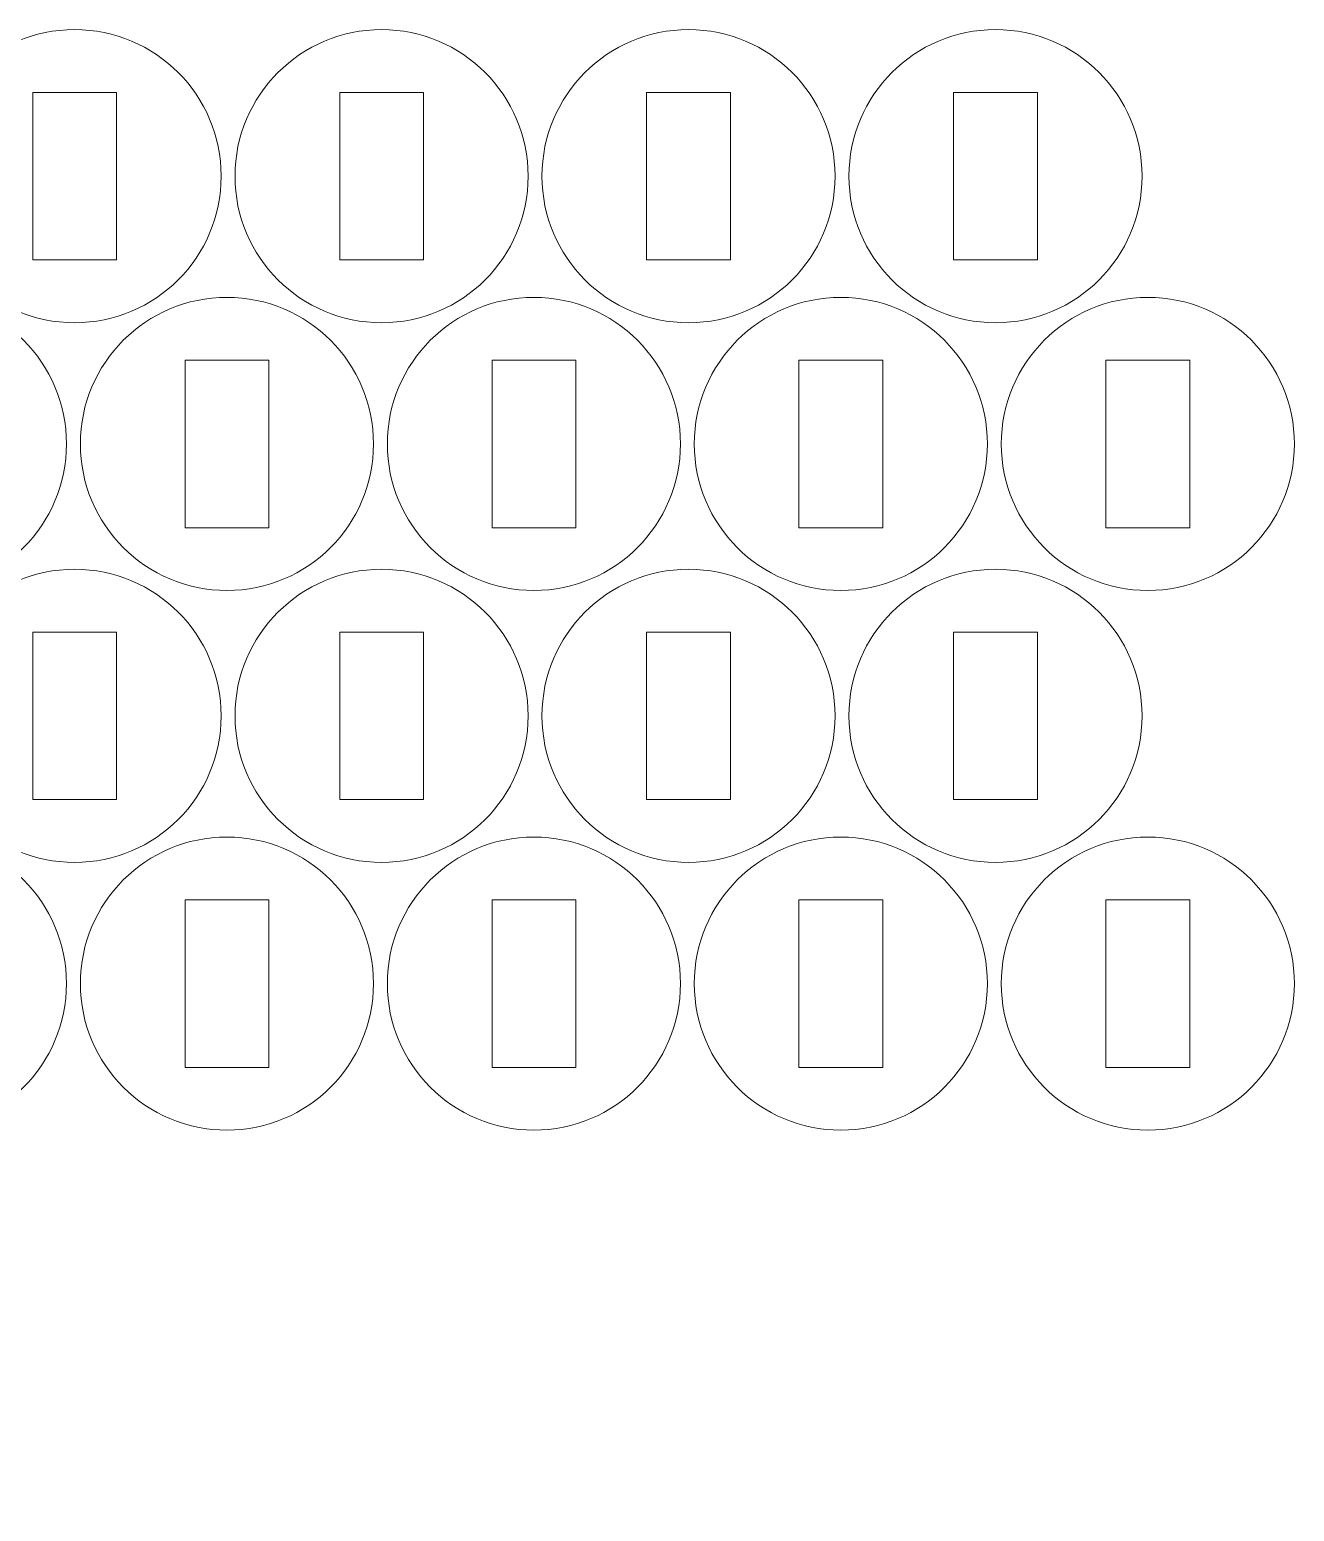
# Model space of a CAD drawing. Header units: millimetres. Extents: x -382 to 382, y -127 to 127.
# Drawn here: x 54 to 99.3, y -43.2 to 9.9 of the extents above; entities that cross this region are included whole.
import ezdxf

# ---------------------------------------------------------------- set-up
doc = ezdxf.new("R2010")
doc.units = ezdxf.units.MM
doc.header["$MEASUREMENT"] = 0
doc.layers.add('Camada 1', color=7, linetype='Continuous')

msp = doc.modelspace()

# ---------------------------------------------------------------- linework, layer by layer
at = {"layer": 'Camada 1', "lineweight": 20}
for points in [[(55.6288, 9.8925), (58.5283, 9.8925), (60.8788, 7.542), (60.8788, 4.6425), (60.8788, 4.6425), (60.8788, 1.743), (58.5283, -0.6075), (55.6288, -0.6075), (55.6288, -0.6075), (52.7293, -0.6075), (50.3788, 1.743), (50.3788, 4.6425), (50.3788, 4.6425), (50.3788, 7.542), (52.7293, 9.8925), (55.6288, 9.8925)], [(66.6257, 9.8925), (69.5252, 9.8925), (71.8757, 7.542), (71.8757, 4.6425), (71.8757, 4.6425), (71.8757, 1.743), (69.5252, -0.6075), (66.6257, -0.6075), (66.6257, -0.6075), (63.7262, -0.6075), (61.3757, 1.743), (61.3757, 4.6425), (61.3757, 4.6425), (61.3757, 7.542), (63.7262, 9.8925), (66.6257, 9.8925)], [(77.6226, 9.8925), (80.5221, 9.8925), (82.8726, 7.542), (82.8726, 4.6425), (82.8726, 4.6425), (82.8726, 1.743), (80.5221, -0.6075), (77.6226, -0.6075), (77.6226, -0.6075), (74.7231, -0.6075), (72.3726, 1.743), (72.3726, 4.6425), (72.3726, 4.6425), (72.3726, 7.542), (74.7231, 9.8925), (77.6226, 9.8925)], [(88.6195, 9.8925), (91.519, 9.8925), (93.8695, 7.542), (93.8695, 4.6425), (93.8695, 4.6425), (93.8695, 1.743), (91.519, -0.6075), (88.6195, -0.6075), (88.6195, -0.6075), (85.72, -0.6075), (83.3695, 1.743), (83.3695, 4.6425), (83.3695, 4.6425), (83.3695, 7.542), (85.72, 9.8925), (88.6195, 9.8925)], [(54.1288, 7.6425), (54.1288, 7.6425), (57.1288, 7.6425), (57.1288, 7.6425), (57.1288, 7.6425), (57.1288, 7.6425), (57.1288, 1.6425), (57.1288, 1.6425), (57.1288, 1.6425), (57.1288, 1.6425), (54.1288, 1.6425), (54.1288, 1.6425), (54.1288, 1.6425), (54.1288, 1.6425), (54.1288, 7.6425), (54.1288, 7.6425)], [(65.1257, 7.6425), (65.1257, 7.6425), (68.1257, 7.6425), (68.1257, 7.6425), (68.1257, 7.6425), (68.1257, 7.6425), (68.1257, 1.6425), (68.1257, 1.6425), (68.1257, 1.6425), (68.1257, 1.6425), (65.1257, 1.6425), (65.1257, 1.6425), (65.1257, 1.6425), (65.1257, 1.6425), (65.1257, 7.6425), (65.1257, 7.6425)], [(76.1226, 7.6425), (76.1226, 7.6425), (79.1226, 7.6425), (79.1226, 7.6425), (79.1226, 7.6425), (79.1226, 7.6425), (79.1226, 1.6425), (79.1226, 1.6425), (79.1226, 1.6425), (79.1226, 1.6425), (76.1226, 1.6425), (76.1226, 1.6425), (76.1226, 1.6425), (76.1226, 1.6425), (76.1226, 7.6425), (76.1226, 7.6425)], [(87.1195, 7.6425), (87.1195, 7.6425), (90.1195, 7.6425), (90.1195, 7.6425), (90.1195, 7.6425), (90.1195, 7.6425), (90.1195, 1.6425), (90.1195, 1.6425), (90.1195, 1.6425), (90.1195, 1.6425), (87.1195, 1.6425), (87.1195, 1.6425), (87.1195, 1.6425), (87.1195, 1.6425), (87.1195, 7.6425), (87.1195, 7.6425)], [(50.0889, 0.3013), (52.9884, 0.3013), (55.3389, -2.0492), (55.3389, -4.9487), (55.3389, -4.9487), (55.3389, -7.8482), (52.9884, -10.1987), (50.0889, -10.1987), (50.0889, -10.1987), (47.1894, -10.1987), (44.8389, -7.8482), (44.8389, -4.9487), (44.8389, -4.9487), (44.8389, -2.0492), (47.1894, 0.3013), (50.0889, 0.3013)], [(61.0858, 0.3013), (63.9853, 0.3013), (66.3358, -2.0492), (66.3358, -4.9487), (66.3358, -4.9487), (66.3358, -7.8482), (63.9853, -10.1987), (61.0858, -10.1987), (61.0858, -10.1987), (58.1863, -10.1987), (55.8358, -7.8482), (55.8358, -4.9487), (55.8358, -4.9487), (55.8358, -2.0492), (58.1863, 0.3013), (61.0858, 0.3013)], [(72.0827, 0.3013), (74.9822, 0.3013), (77.3327, -2.0492), (77.3327, -4.9487), (77.3327, -4.9487), (77.3327, -7.8482), (74.9822, -10.1987), (72.0827, -10.1987), (72.0827, -10.1987), (69.1832, -10.1987), (66.8327, -7.8482), (66.8327, -4.9487), (66.8327, -4.9487), (66.8327, -2.0492), (69.1832, 0.3013), (72.0827, 0.3013)], [(83.0796, 0.3013), (85.9791, 0.3013), (88.3296, -2.0492), (88.3296, -4.9487), (88.3296, -4.9487), (88.3296, -7.8482), (85.9791, -10.1987), (83.0796, -10.1987), (83.0796, -10.1987), (80.1801, -10.1987), (77.8296, -7.8482), (77.8296, -4.9487), (77.8296, -4.9487), (77.8296, -2.0492), (80.1801, 0.3013), (83.0796, 0.3013)], [(94.0765, 0.3013), (96.976, 0.3013), (99.3265, -2.0492), (99.3265, -4.9487), (99.3265, -4.9487), (99.3265, -7.8482), (96.976, -10.1987), (94.0765, -10.1987), (94.0765, -10.1987), (91.177, -10.1987), (88.8265, -7.8482), (88.8265, -4.9487), (88.8265, -4.9487), (88.8265, -2.0492), (91.177, 0.3013), (94.0765, 0.3013)], [(59.5858, -1.9487), (59.5858, -1.9487), (62.5858, -1.9487), (62.5858, -1.9487), (62.5858, -1.9487), (62.5858, -1.9487), (62.5858, -7.9487), (62.5858, -7.9487), (62.5858, -7.9487), (62.5858, -7.9487), (59.5858, -7.9487), (59.5858, -7.9487), (59.5858, -7.9487), (59.5858, -7.9487), (59.5858, -1.9487), (59.5858, -1.9487)], [(70.5827, -1.9487), (70.5827, -1.9487), (73.5827, -1.9487), (73.5827, -1.9487), (73.5827, -1.9487), (73.5827, -1.9487), (73.5827, -7.9487), (73.5827, -7.9487), (73.5827, -7.9487), (73.5827, -7.9487), (70.5827, -7.9487), (70.5827, -7.9487), (70.5827, -7.9487), (70.5827, -7.9487), (70.5827, -1.9487), (70.5827, -1.9487)], [(81.5796, -1.9487), (81.5796, -1.9487), (84.5796, -1.9487), (84.5796, -1.9487), (84.5796, -1.9487), (84.5796, -1.9487), (84.5796, -7.9487), (84.5796, -7.9487), (84.5796, -7.9487), (84.5796, -7.9487), (81.5796, -7.9487), (81.5796, -7.9487), (81.5796, -7.9487), (81.5796, -7.9487), (81.5796, -1.9487), (81.5796, -1.9487)], [(92.5765, -1.9487), (92.5765, -1.9487), (95.5765, -1.9487), (95.5765, -1.9487), (95.5765, -1.9487), (95.5765, -1.9487), (95.5765, -7.9487), (95.5765, -7.9487), (95.5765, -7.9487), (95.5765, -7.9487), (92.5765, -7.9487), (92.5765, -7.9487), (92.5765, -7.9487), (92.5765, -7.9487), (92.5765, -1.9487), (92.5765, -1.9487)], [(55.6288, -9.4386), (58.5283, -9.4386), (60.8788, -11.7891), (60.8788, -14.6886), (60.8788, -14.6886), (60.8788, -17.5881), (58.5283, -19.9386), (55.6288, -19.9386), (55.6288, -19.9386), (52.7293, -19.9386), (50.3788, -17.5881), (50.3788, -14.6886), (50.3788, -14.6886), (50.3788, -11.7891), (52.7293, -9.4386), (55.6288, -9.4386)], [(66.6257, -9.4386), (69.5252, -9.4386), (71.8757, -11.7891), (71.8757, -14.6886), (71.8757, -14.6886), (71.8757, -17.5881), (69.5252, -19.9386), (66.6257, -19.9386), (66.6257, -19.9386), (63.7262, -19.9386), (61.3757, -17.5881), (61.3757, -14.6886), (61.3757, -14.6886), (61.3757, -11.7891), (63.7262, -9.4386), (66.6257, -9.4386)], [(77.6226, -9.4386), (80.5221, -9.4386), (82.8726, -11.7891), (82.8726, -14.6886), (82.8726, -14.6886), (82.8726, -17.5881), (80.5221, -19.9386), (77.6226, -19.9386), (77.6226, -19.9386), (74.7231, -19.9386), (72.3726, -17.5881), (72.3726, -14.6886), (72.3726, -14.6886), (72.3726, -11.7891), (74.7231, -9.4386), (77.6226, -9.4386)], [(88.6195, -9.4386), (91.519, -9.4386), (93.8695, -11.7891), (93.8695, -14.6886), (93.8695, -14.6886), (93.8695, -17.5881), (91.519, -19.9386), (88.6195, -19.9386), (88.6195, -19.9386), (85.72, -19.9386), (83.3695, -17.5881), (83.3695, -14.6886), (83.3695, -14.6886), (83.3695, -11.7891), (85.72, -9.4386), (88.6195, -9.4386)], [(54.1288, -11.6886), (54.1288, -11.6886), (57.1288, -11.6886), (57.1288, -11.6886), (57.1288, -11.6886), (57.1288, -11.6886), (57.1288, -17.6886), (57.1288, -17.6886), (57.1288, -17.6886), (57.1288, -17.6886), (54.1288, -17.6886), (54.1288, -17.6886), (54.1288, -17.6886), (54.1288, -17.6886), (54.1288, -11.6886), (54.1288, -11.6886)], [(65.1257, -11.6886), (65.1257, -11.6886), (68.1257, -11.6886), (68.1257, -11.6886), (68.1257, -11.6886), (68.1257, -11.6886), (68.1257, -17.6886), (68.1257, -17.6886), (68.1257, -17.6886), (68.1257, -17.6886), (65.1257, -17.6886), (65.1257, -17.6886), (65.1257, -17.6886), (65.1257, -17.6886), (65.1257, -11.6886), (65.1257, -11.6886)], [(76.1226, -11.6886), (76.1226, -11.6886), (79.1226, -11.6886), (79.1226, -11.6886), (79.1226, -11.6886), (79.1226, -11.6886), (79.1226, -17.6886), (79.1226, -17.6886), (79.1226, -17.6886), (79.1226, -17.6886), (76.1226, -17.6886), (76.1226, -17.6886), (76.1226, -17.6886), (76.1226, -17.6886), (76.1226, -11.6886), (76.1226, -11.6886)], [(87.1195, -11.6886), (87.1195, -11.6886), (90.1195, -11.6886), (90.1195, -11.6886), (90.1195, -11.6886), (90.1195, -11.6886), (90.1195, -17.6886), (90.1195, -17.6886), (90.1195, -17.6886), (90.1195, -17.6886), (87.1195, -17.6886), (87.1195, -17.6886), (87.1195, -17.6886), (87.1195, -17.6886), (87.1195, -11.6886), (87.1195, -11.6886)], [(50.0889, -19.0298), (52.9884, -19.0298), (55.3389, -21.3803), (55.3389, -24.2798), (55.3389, -24.2798), (55.3389, -27.1793), (52.9884, -29.5298), (50.0889, -29.5298), (50.0889, -29.5298), (47.1894, -29.5298), (44.8389, -27.1793), (44.8389, -24.2798), (44.8389, -24.2798), (44.8389, -21.3803), (47.1894, -19.0298), (50.0889, -19.0298)], [(61.0858, -19.0298), (63.9853, -19.0298), (66.3358, -21.3803), (66.3358, -24.2798), (66.3358, -24.2798), (66.3358, -27.1793), (63.9853, -29.5298), (61.0858, -29.5298), (61.0858, -29.5298), (58.1863, -29.5298), (55.8358, -27.1793), (55.8358, -24.2798), (55.8358, -24.2798), (55.8358, -21.3803), (58.1863, -19.0298), (61.0858, -19.0298)], [(72.0827, -19.0298), (74.9822, -19.0298), (77.3327, -21.3803), (77.3327, -24.2798), (77.3327, -24.2798), (77.3327, -27.1793), (74.9822, -29.5298), (72.0827, -29.5298), (72.0827, -29.5298), (69.1832, -29.5298), (66.8327, -27.1793), (66.8327, -24.2798), (66.8327, -24.2798), (66.8327, -21.3803), (69.1832, -19.0298), (72.0827, -19.0298)], [(83.0796, -19.0298), (85.9791, -19.0298), (88.3296, -21.3803), (88.3296, -24.2798), (88.3296, -24.2798), (88.3296, -27.1793), (85.9791, -29.5298), (83.0796, -29.5298), (83.0796, -29.5298), (80.1801, -29.5298), (77.8296, -27.1793), (77.8296, -24.2798), (77.8296, -24.2798), (77.8296, -21.3803), (80.1801, -19.0298), (83.0796, -19.0298)], [(94.0765, -19.0298), (96.976, -19.0298), (99.3265, -21.3803), (99.3265, -24.2798), (99.3265, -24.2798), (99.3265, -27.1793), (96.976, -29.5298), (94.0765, -29.5298), (94.0765, -29.5298), (91.177, -29.5298), (88.8265, -27.1793), (88.8265, -24.2798), (88.8265, -24.2798), (88.8265, -21.3803), (91.177, -19.0298), (94.0765, -19.0298)], [(59.5858, -21.2798), (59.5858, -21.2798), (62.5858, -21.2798), (62.5858, -21.2798), (62.5858, -21.2798), (62.5858, -21.2798), (62.5858, -27.2798), (62.5858, -27.2798), (62.5858, -27.2798), (62.5858, -27.2798), (59.5858, -27.2798), (59.5858, -27.2798), (59.5858, -27.2798), (59.5858, -27.2798), (59.5858, -21.2798), (59.5858, -21.2798)], [(70.5827, -21.2798), (70.5827, -21.2798), (73.5827, -21.2798), (73.5827, -21.2798), (73.5827, -21.2798), (73.5827, -21.2798), (73.5827, -27.2798), (73.5827, -27.2798), (73.5827, -27.2798), (73.5827, -27.2798), (70.5827, -27.2798), (70.5827, -27.2798), (70.5827, -27.2798), (70.5827, -27.2798), (70.5827, -21.2798), (70.5827, -21.2798)], [(81.5796, -21.2798), (81.5796, -21.2798), (84.5796, -21.2798), (84.5796, -21.2798), (84.5796, -21.2798), (84.5796, -21.2798), (84.5796, -27.2798), (84.5796, -27.2798), (84.5796, -27.2798), (84.5796, -27.2798), (81.5796, -27.2798), (81.5796, -27.2798), (81.5796, -27.2798), (81.5796, -27.2798), (81.5796, -21.2798), (81.5796, -21.2798)], [(92.5765, -21.2798), (92.5765, -21.2798), (95.5765, -21.2798), (95.5765, -21.2798), (95.5765, -21.2798), (95.5765, -21.2798), (95.5765, -27.2798), (95.5765, -27.2798), (95.5765, -27.2798), (95.5765, -27.2798), (92.5765, -27.2798), (92.5765, -27.2798), (92.5765, -27.2798), (92.5765, -27.2798), (92.5765, -21.2798), (92.5765, -21.2798)], [(64.7849, -75.3333), (64.7849, -50.4857), (44.6419, -30.3426), (19.7942, -30.3426), (19.7942, -30.3426), (-5.0535, -30.3426), (-25.1966, -50.4856), (-25.1966, -75.3332), (-25.1966, -75.3332), (-25.1967, -100.1809), (-5.0537, -120.324), (19.7939, -120.3241), (19.7939, -120.3241), (44.6416, -120.3242), (64.7848, -100.1813), (64.7849, -75.3333)]]:
    msp.add_open_spline(points, degree=3, knots=[0, 0, 0, 0, 0.2, 0.2, 0.2, 0.2, 0.4, 0.4, 0.4, 0.4, 0.6, 0.6, 0.6, 0.6, 1, 1, 1, 1], dxfattribs=at)

doc.saveas('drawing.dxf')
